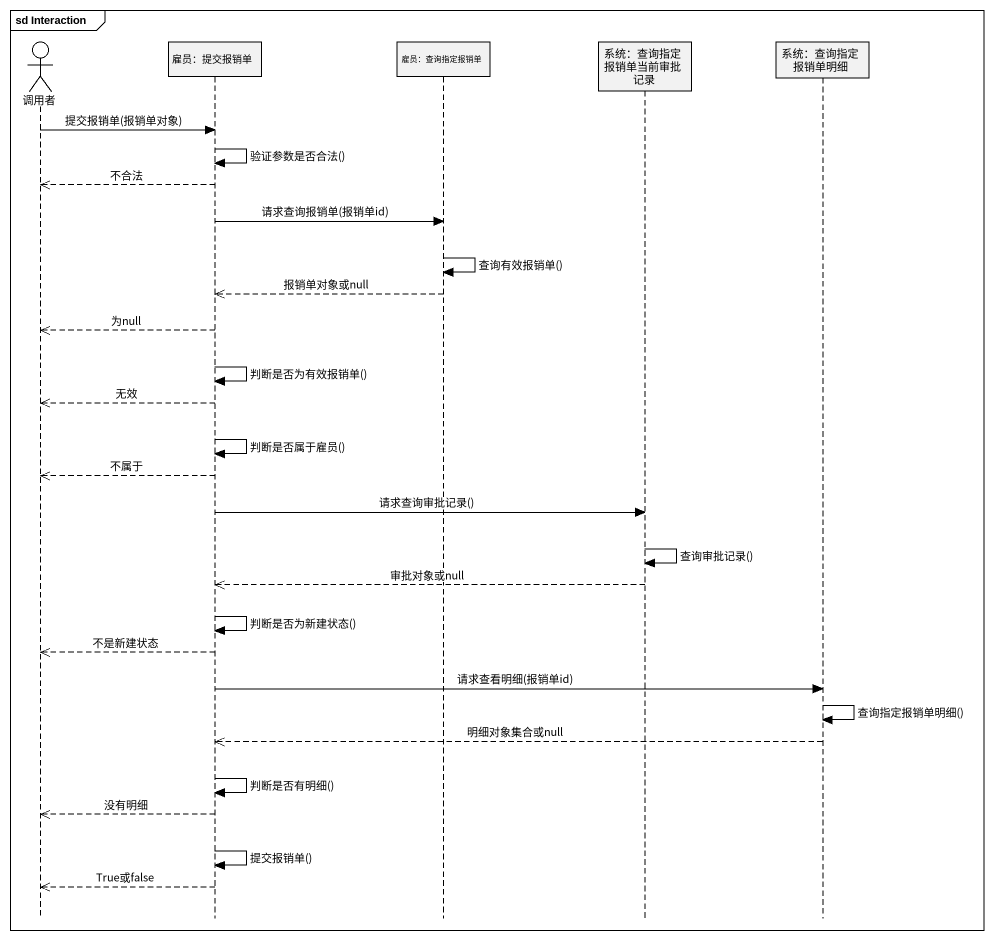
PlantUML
@startuml
mainframe sd Interaction
hide footbox
actor 调用者
participant "雇员：提交报销单" as 雇员_提交报销单
participant "雇员：查询指定报销单" as 雇员_查询指定报销单
participant "系统：查询指定报销单当前审批记录" as 系统_查询指定报销单当前审批记录
participant "系统：查询指定报销单明细" as 系统_查询指定报销单明细

调用者 -> 雇员_提交报销单 : 提交报销单(报销单对象)
雇员_提交报销单 -> 雇员_提交报销单 : 验证参数是否合法()
雇员_提交报销单 -->> 调用者 : 不合法
雇员_提交报销单 -> 雇员_查询指定报销单 : 请求查询报销单(报销单id)
雇员_查询指定报销单 -> 雇员_查询指定报销单 : 查询有效报销单()
雇员_查询指定报销单 -->> 雇员_提交报销单 : 报销单对象或null
雇员_提交报销单 -->> 调用者 : 为null
雇员_提交报销单 -> 雇员_提交报销单 : 判断是否为有效报销单()
雇员_提交报销单 -->> 调用者 : 无效
雇员_提交报销单 -> 雇员_提交报销单 : 判断是否属于雇员()
雇员_提交报销单 -->> 调用者 : 不属于
雇员_提交报销单 -> 系统_查询指定报销单当前审批记录 : 请求查询审批记录()
系统_查询指定报销单当前审批记录 -> 系统_查询指定报销单当前审批记录 : 查询审批记录()
系统_查询指定报销单当前审批记录 -->> 雇员_提交报销单 : 审批对象或null
雇员_提交报销单 -> 雇员_提交报销单 : 判断是否为新建状态()
雇员_提交报销单 -->> 调用者 : 不是新建状态
雇员_提交报销单 -> 系统_查询指定报销单明细 : 请求查看明细(报销单id)
系统_查询指定报销单明细 -> 系统_查询指定报销单明细 : 查询指定报销单明细()
系统_查询指定报销单明细 -->> 雇员_提交报销单 : 明细对象集合或null
雇员_提交报销单 -> 雇员_提交报销单 : 判断是否有明细()
雇员_提交报销单 -->> 调用者 : 没有明细
雇员_提交报销单 -> 雇员_提交报销单 : 提交报销单()
雇员_提交报销单 -->> 调用者 : True或false
@enduml
